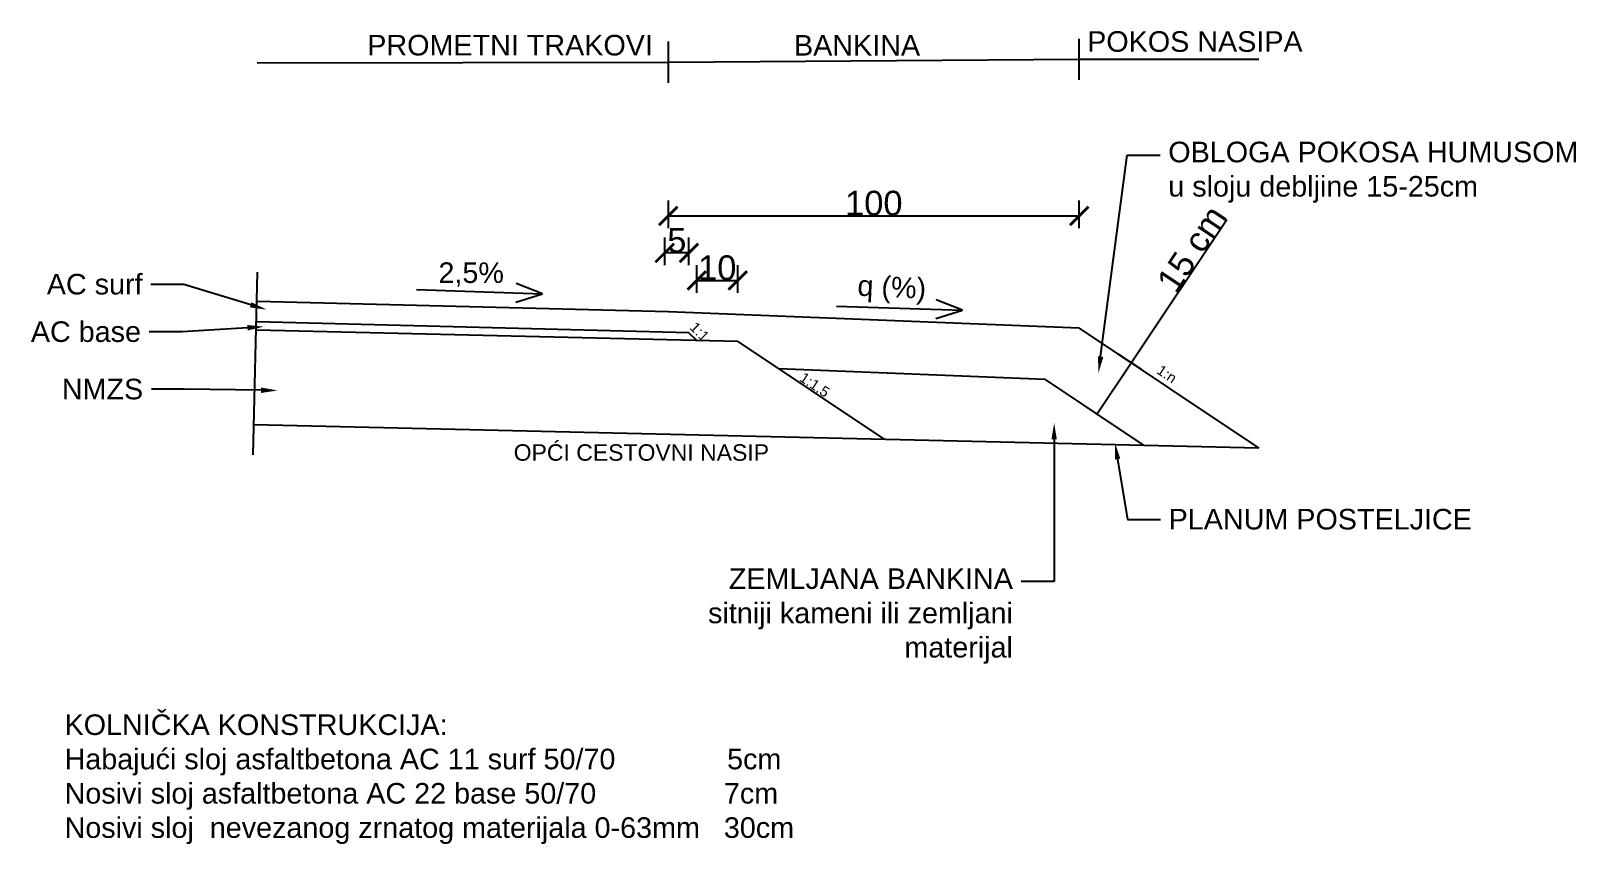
# Model space of a CAD drawing. Header units: millimetres. Extents: x 4540 to 10296, y 4496 to 8723.
# Drawn here: x 6806.363 to 6810.121, y 5213.961 to 5215.938 of the extents above; entities that cross this region are included whole.
import ezdxf
from ezdxf import colors
from ezdxf.entities.mleader import LeaderData, LeaderLine
from ezdxf.math import Vec2, Vec3

# ---------------------------------------------------------------- set-up
doc = ezdxf.new("R2010")
doc.units = ezdxf.units.MM
doc.header["$PDMODE"] = 35
doc.header["$PDSIZE"] = 5
doc.linetypes.add('ACAD_ISO02W100', pattern=[15, 12, -3])
doc.linetypes.add('DASHED', pattern=[19.05, 12.7, -6.35])
doc.layers.add('detalj', color=5, linetype='Continuous')
doc.styles.get("Standard").update_dxf_attribs({"font": 'arial.ttf'})
doc.dimstyles.new('Detalji', dxfattribs={"dimscale": 0.03, "dimtxt": 2, "dimasz": 1.5, "dimexe": 1.25, "dimexo": 0.625, "dimgap": 0, "dimtad": 1, "dimlfac": 100, "dimtxsty": 'Standard', "dimblk": 'ARCHTICK', "dimcen": 2, "dimazin": 0, "dimtfac": 1, "dimtmove": 0, "dimatfit": 3, "dimfxl": 1, "dimfxlon": 1, "dimarcsym": 0})

# ---------------------------------------------------------------- blocks, each defined once
blk = doc.blocks.new('_ArchTick')
at = {"color": 0, "linetype": 'ByBlock', "const_width": 0.15}
blk.add_lwpolyline([(-0.5, -0.5), (0.5, 0.5)], dxfattribs=at)
blk = doc.blocks.new('*D107')
at = {"layer": 'Defpoints', "color": 0, "lineweight": 18, "transparency": 16777216}
for p in [(6808.9124, 5215.4882), (6807.9132, 5215.2553), (6808.9124, 5215.2153)]:
    blk.add_point(p, dxfattribs=at)
at = {"layer": 'detalj', "color": 0, "lineweight": -2, "transparency": 16777216}
for p, q in [((6807.9132, 5215.4582), (6807.9132, 5215.5257)), ((6808.9124, 5215.4582), (6808.9124, 5215.5257)), ((6807.9132, 5215.4882), (6808.9124, 5215.4882))]:
    blk.add_line(p, q, dxfattribs=at)
at = {"layer": 'detalj', "color": 0, "lineweight": -2, "transparency": 16777216, "xscale": 0.045, "yscale": 0.045, "zscale": 0.045, "rotation": 180}
blk.add_blockref('_ArchTick', (6807.9132, 5215.4882), dxfattribs=at)
at = {"layer": 'detalj', "color": 0, "lineweight": -2, "transparency": 16777216, "xscale": 0.045, "yscale": 0.045, "zscale": 0.045}
blk.add_blockref('_ArchTick', (6808.9124, 5215.4882), dxfattribs=at)
at = {"layer": 'detalj', "color": 0, "transparency": 16777216, "insert": (6808.4128, 5215.5188), "char_height": 0.06, "attachment_point": 5}
blk.add_mtext('100', dxfattribs=at)
blk = doc.blocks.new('*D108')
at = {"layer": 'Defpoints', "color": 0, "lineweight": 18, "transparency": 16777216}
for p in [(6807.9044, 5215.3982), (6807.9044, 5215.2055), (6807.9632, 5215.204)]:
    blk.add_point(p, dxfattribs=at)
at = {"layer": 'detalj', "color": 0, "lineweight": -2, "transparency": 16777216}
for p, q in [((6807.9044, 5215.3682), (6807.9044, 5215.4357)), ((6807.9632, 5215.3682), (6807.9632, 5215.4357)), ((6807.9632, 5215.3982), (6807.9044, 5215.3982))]:
    blk.add_line(p, q, dxfattribs=at)
at = {"layer": 'detalj', "color": 0, "lineweight": -2, "transparency": 16777216, "xscale": 0.045, "yscale": 0.045, "zscale": 0.045, "rotation": 180}
blk.add_blockref('_ArchTick', (6807.9044, 5215.3982), dxfattribs=at)
at = {"layer": 'detalj', "color": 0, "lineweight": -2, "transparency": 16777216, "xscale": 0.045, "yscale": 0.045, "zscale": 0.045}
blk.add_blockref('_ArchTick', (6807.9632, 5215.3982), dxfattribs=at)
at = {"layer": 'detalj', "color": 0, "transparency": 16777216, "insert": (6807.9338, 5215.4287), "char_height": 0.06, "attachment_point": 5}
blk.add_mtext('5', dxfattribs=at)
blk = doc.blocks.new('*D109')
at = {"layer": 'Defpoints', "color": 0, "lineweight": 18, "transparency": 16777216}
for p in [(6808.0821, 5215.3312), (6807.9821, 5215.185), (6808.0821, 5215.1827)]:
    blk.add_point(p, dxfattribs=at)
at = {"layer": 'detalj', "color": 0, "lineweight": -2, "transparency": 16777216}
for p, q in [((6807.9821, 5215.3012), (6807.9821, 5215.3687)), ((6808.0821, 5215.3012), (6808.0821, 5215.3687)), ((6807.9821, 5215.3312), (6808.0821, 5215.3312))]:
    blk.add_line(p, q, dxfattribs=at)
at = {"layer": 'detalj', "color": 0, "lineweight": -2, "transparency": 16777216, "xscale": 0.045, "yscale": 0.045, "zscale": 0.045, "rotation": 180}
blk.add_blockref('_ArchTick', (6807.9821, 5215.3312), dxfattribs=at)
at = {"layer": 'detalj', "color": 0, "lineweight": -2, "transparency": 16777216, "xscale": 0.045, "yscale": 0.045, "zscale": 0.045}
blk.add_blockref('_ArchTick', (6808.0821, 5215.3312), dxfattribs=at)
at = {"layer": 'detalj', "color": 0, "transparency": 16777216, "insert": (6808.0321, 5215.3618), "char_height": 0.06, "attachment_point": 5}
blk.add_mtext('10', dxfattribs=at)
blk = doc.blocks.new('*D106')
at = {"layer": 'Defpoints', "color": 0, "lineweight": 18, "transparency": 16777216}
for p in [(6809.1016, 5215.0891), (6808.9552, 5215.0063), (6809.0184, 5214.9643)]:
    blk.add_point(p, dxfattribs=at)
at = {"layer": 'detalj', "color": 0, "lineweight": -2, "transparency": 16777216}
for p, q in [((6809.0385, 5215.1312), (6809.2709, 5215.4798)), ((6809.0634, 5215.1145), (6809.0072, 5215.152)), ((6808.9552, 5215.0063), (6809.0385, 5215.1312)), ((6808.9802, 5214.9897), (6808.924, 5215.0271))]:
    blk.add_line(p, q, dxfattribs=at)
at = {"layer": 'detalj', "color": 0, "lineweight": -2, "transparency": 16777216, "xscale": 0.006, "yscale": 0.006, "zscale": 0.006}
for p, rotation in [((6809.0385, 5215.1312), 56.30993247402022), ((6808.9552, 5215.0063), 236.3099324740203)]:
    blk.add_blockref('_ArchTick', p, dxfattribs=dict(at, rotation=rotation))
at = {"layer": 'detalj', "color": 0, "transparency": 16777216, "insert": (6809.1861, 5215.4079), "char_height": 0.06, "attachment_point": 5, "rotation": 56.3099}
blk.add_mtext('{\\fArial|b0|i0|c238|p34;15 cm}', dxfattribs=at)

msp = doc.modelspace()

# ---------------------------------------------------------------- linework, layer by layer
at = {"layer": 'detalj'}
for p, q in [((6807.91317, 5215.81162), (6807.91317, 5215.91162)), ((6808.91237, 5215.81876), (6808.91237, 5215.91876)), ((6806.91317, 5215.86005), (6807.91317, 5215.86162)), ((6807.91317, 5215.86162), (6808.91237, 5215.86876)), ((6808.91237, 5215.86876), (6809.34936, 5215.86876)), ((6807.30071, 5215.30902), (6807.60708, 5215.29912)), ((6807.54244, 5215.27855), (6807.60708, 5215.29912)), ((6807.60708, 5215.29912), (6807.54317, 5215.32385)), ((6807.91317, 5215.2553), (6806.91317, 5215.2803)), ((6807.91317, 5215.2553), (6806.91317, 5215.2803)), ((6808.91237, 5215.21533), (6807.91317, 5215.2553)), ((6808.32181, 5215.26913), (6808.62818, 5215.25923)), ((6808.56354, 5215.23866), (6808.62818, 5215.25923)), ((6808.62818, 5215.25923), (6808.56427, 5215.28396)), ((6807.96315, 5215.20403), (6806.91192, 5215.23031)), ((6808.91237, 5215.21533), (6809.34936, 5214.92401)), ((6808.08212, 5215.18268), (6806.91142, 5215.21032)), ((6807.96315, 5215.20403), (6807.98215, 5215.18504)), ((6808.08212, 5215.18268), (6808.43866, 5214.94498)), ((6809.34936, 5214.92401), (6806.90567, 5214.98039))]:
    msp.add_line(p, q, dxfattribs=at)
at = {"layer": 'detalj', "linetype": 'DASHED'}
msp.add_line((6806.904, 5214.90783), (6806.91423, 5215.35121), dxfattribs=at)
at = {"layer": 'detalj', "linetype": 'ACAD_ISO02W100'}
for q in [(6808.18149, 5215.11643), (6809.06924, 5214.93047)]:
    msp.add_line((6808.82917, 5215.09052), q, dxfattribs=at)

# ---------------------------------------------------------------- texts
at = {"layer": 'detalj', "attachment_point": 1}
for s, width, heights, insert, char_height in [('{\\fArial|b0|i0|c238|p34;PROMETNI TRAKOVI}', 0.7211227, [0], (6807.18104, 5215.92812), 0.05), ('{\\fArial|b0|i0|c238|p34;BANKINA}', 0.7211227, [0], (6808.21877, 5215.92779), 0.05), ('{\\fArial|b0|i0|c238|p34;POKOS NASIPA}', 0.7211227, [0], (6808.9316, 5215.93698), 0.05), ('2,5%', 0.0990132, [0], (6807.35415, 5215.37514), 0.05), ('{\\fArial|b0|i0|c238|p34;OPĆI CESTOVNI NASIP}', 0.7211227, [0], (6807.53713, 5214.93311), 0.04), ('\\A1;\\pxql;{\\fArial|b0|i0|c238|p34;KOLNIČKA KONSTRUKCIJA:\\P\\pq*;}Habajući sloj asfaltbetona AC 11 surf 50/70              5cm\\PNosivi sloj asfaltbetona AC 22 base 50/70                7cm\\PNosivi sloj  nevezanog zrnatog materijala 0-63mm   30cm', 1.8409581, [0.98531], (6806.44498, 5214.27654), 0.05)]:
    msp.add_mtext_dynamic_manual_height_columns(s, width=width, gutter_width=0.125, heights=heights, dxfattribs=dict(at, insert=insert, char_height=char_height))
at = {"layer": 'detalj'}
for s, width, insert, char_height, attachment_point, rotation in [('{\\fArial|b0|i0|c238|p34;q (%)}', 0.1960642, (6808.54125, 5215.33659), 0.05, 3, 357.35706), ('1:1', 0.0990132, (6807.9809, 5215.23293), 0.025, 1, 315), ('1:1,5', 0.0990132, (6808.24387, 5215.10976), 0.025, 1, 325.99676), ('1:n', 0.0990132, (6809.11238, 5215.12791), 0.025, 1, 325.99676)]:
    msp.add_mtext_dynamic_manual_height_columns(s, width=width, gutter_width=0.125, heights=[0], dxfattribs=dict(at, insert=insert, char_height=char_height, attachment_point=attachment_point, rotation=rotation))

# ---------------------------------------------------------------- dimensions: what is measured, and where the dimension line sits
for base, p1, p2, text, picture, middle in [((6808.91237, 5215.4882), (6807.91317, 5215.2553), (6808.91237, 5215.21533), '100', '*D107', (6808.41277, 5215.51883)), ((6807.90436, 5215.39818), (6807.96315, 5215.20403), (6807.90436, 5215.2055), '5', '*D108', (6807.93376, 5215.42869))]:
    dim = msp.add_linear_dim(base=base, p1=p1, p2=p2, text=text, dimstyle='Detalji', dxfattribs=at)
    dim.commit()
    dim.dimension.update_dxf_attribs({"geometry": picture, "text_midpoint": middle})
dim = msp.add_linear_dim(base=(6808.95525, 5215.00635), p1=(6809.10159, 5215.08906), p2=(6809.01838, 5214.96425), angle=236.30993, text='{\\fArial|b0|i0|c238|p34;15 cm}', dimstyle='Detalji', override={"dimtxt": 2, "dimasz": 0.2}, dxfattribs=at)
dim.commit()
dim.dimension.update_dxf_attribs({"geometry": '*D106', "text_midpoint": (6809.2116, 5215.39088), "dimtype": 161})
dim = msp.add_linear_dim(base=(6808.08212, 5215.33121), p1=(6807.98215, 5215.18504), p2=(6808.08212, 5215.18268), dimstyle='Detalji', dxfattribs=at)
dim.commit()
dim.dimension.update_dxf_attribs({"geometry": '*D109', "text_midpoint": (6808.03213, 5215.36184)})

# ---------------------------------------------------------------- leaders
ml = msp.add_multileader_mtext('Standard', dxfattribs=at)
ml.set_content('OBLOGA POKOSA HUMUSOM\\Pu sloju debljine 15-25cm', color=256)
ml.set_leader_properties()
ml.build(insert=Vec2(0, 0))
ml.multileader.update_dxf_attribs({"arrow_head_size": 0.04})
ctx = ml.context
ctx.base_point, ctx.char_height, ctx.arrow_head_size, ctx.landing_gap_size, ctx.plane_origin = Vec3(6809.10888, 5215.63613), 0.05, 0.04, 0.02, Vec3(6808.91149, 5215.17763)
notes = []
notes.append((ctx, [(0, (1, 1, 0), (6809.02888, 5215.63613), (1, 0), 0.08, [(0, [(6808.95913, 5215.10655)], 0, [])])]))
ctx.mtext.insert, ctx.mtext.flow_direction = Vec3(6809.12888, 5215.66848), 5
ml = msp.add_multileader_mtext('Standard', dxfattribs=at)
ml.set_content('AC surf', color=256)
ml.set_leader_properties()
ml.build(insert=Vec2(0, 0))
ml.multileader.update_dxf_attribs({"arrow_head_size": 0.04})
ctx = ml.context
ctx.base_point, ctx.char_height, ctx.arrow_head_size, ctx.landing_gap_size, ctx.plane_origin = Vec3(6806.37938, 5215.32181), 0.05, 0.04, 0.02, Vec3(6806.89936, 5215.31801)
ctx.text_align_type = 2
notes.append((ctx, [(0, (1, 1, 0), (6806.73468, 5215.32181), (-1, 0), 0.08, [(0, [(6806.93601, 5215.26037)], 0, [])])]))
ctx.mtext.insert, ctx.mtext.alignment, ctx.mtext.flow_direction = Vec3(6806.63468, 5215.34723), 3, 5
ml = msp.add_multileader_mtext('Standard', dxfattribs=at)
ml.set_content('AC base', color=256)
ml.set_leader_properties()
ml.build(insert=Vec2(0, 0))
ml.multileader.update_dxf_attribs({"arrow_head_size": 0.04})
ctx = ml.context
ctx.base_point, ctx.char_height, ctx.arrow_head_size, ctx.landing_gap_size, ctx.plane_origin = Vec3(6806.34588, 5215.20643), 0.05, 0.04, 0.02, Vec3(6807.0063, 5215.24852)
ctx.text_align_type = 2
notes.append((ctx, [(0, (1, 1, 0), (6806.73089, 5215.20643), (-1, 0), 0.08, [(0, [(6806.92972, 5215.21882)], 0, [])])]))
ctx.mtext.insert, ctx.mtext.alignment, ctx.mtext.flow_direction = Vec3(6806.63089, 5215.23186), 3, 5
ml = msp.add_multileader_mtext('Standard', dxfattribs=at)
ml.set_content('NMZS', color=256)
ml.set_leader_properties()
ml.build(insert=Vec2(0, 0))
ml.multileader.update_dxf_attribs({"arrow_head_size": 0.04})
ctx = ml.context
ctx.base_point, ctx.char_height, ctx.arrow_head_size, ctx.landing_gap_size, ctx.plane_origin = Vec3(6806.42726, 5215.06688), 0.05, 0.04, 0.02, Vec3(6807.05341, 5215.12546)
ctx.text_align_type = 2
notes.append((ctx, [(0, (1, 1, 0), (6806.73617, 5215.06688), (-1, 0), 0.08, [(0, [(6806.96292, 5215.06389)], 0, [])])]))
ctx.mtext.insert, ctx.mtext.alignment, ctx.mtext.flow_direction = Vec3(6806.63617, 5215.0923), 3, 5
ml = msp.add_multileader_mtext('Standard', dxfattribs=at)
ml.set_content('ZEMLJANA BANKINA\\Psitniji kameni ili zemljani materijal', color=256)
ml.set_leader_properties()
ml.build(insert=Vec2(0, 0))
ml.multileader.update_dxf_attribs({"arrow_head_size": 0.04})
ctx = ml.context
ctx.base_point, ctx.char_height, ctx.arrow_head_size, ctx.landing_gap_size, ctx.plane_origin = Vec3(6807.99659, 5214.5992), 0.05, 0.04, 0.02, Vec3(6809.05457, 5214.98554)
ctx.text_align_type = 2
notes.append((ctx, [(0, (1, 1, 0), (6808.85111, 5214.5992), (-1, 0), 0.08, [(0, [(6808.85134, 5214.98481)], 0, [])])]))
ctx.mtext.insert, ctx.mtext.width, ctx.mtext.alignment, ctx.mtext.flow_direction = Vec3(6808.75111, 5214.63155), 0.814161, 3, 5
ml = msp.add_multileader_mtext('Standard', dxfattribs=at)
ml.set_content('PLANUM POSTELJICE', color=256)
ml.set_leader_properties()
ml.build(insert=Vec2(0, 0))
ml.multileader.update_dxf_attribs({"arrow_head_size": 0.04})
ctx = ml.context
ctx.base_point, ctx.char_height, ctx.arrow_head_size, ctx.landing_gap_size, ctx.plane_origin = Vec3(6809.10968, 5214.75062), 0.05, 0.04, 0.02, Vec3(6808.99923, 5214.93655)
notes.append((ctx, [(0, (1, 1, 0), (6809.02968, 5214.75062), (1, 0), 0.08, [(0, [(6808.99923, 5214.93655)], 0, [])])]))
ctx.mtext.insert, ctx.mtext.flow_direction = Vec3(6809.12968, 5214.77605), 5
for ctx, leaders in notes:
    for number, flags, end, landing, length, lines in leaders:
        leader = LeaderData()
        leader.index, (leader.has_last_leader_line, leader.has_dogleg_vector, leader.attachment_direction) = number, flags
        leader.last_leader_point, leader.dogleg_vector, leader.dogleg_length = Vec3(end), Vec3(landing), length
        for number, points, colour, breaks in lines:
            line = LeaderLine()
            line.index, line.vertices, line.color, line.breaks = number, Vec3.list(points), colors.encode_raw_color(colour), breaks
            leader.lines.append(line)
        ctx.leaders.append(leader)

doc.saveas('drawing.dxf')
